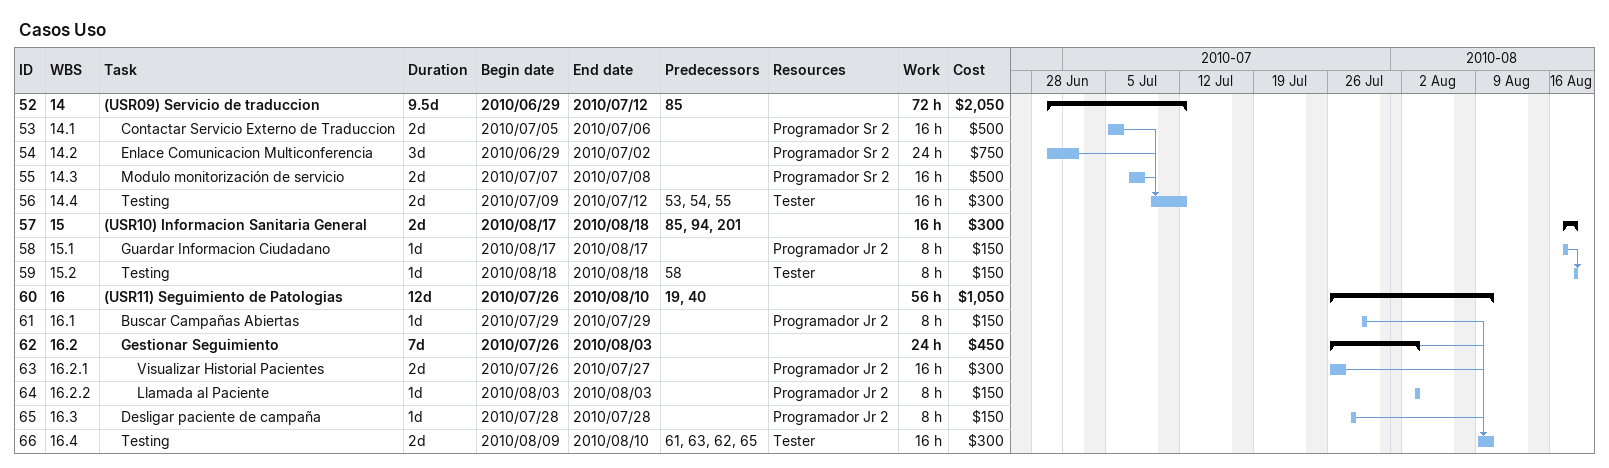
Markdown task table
Casos Uso

| ID | WBS | Task | Duration | Start | Finish | Predecessors | Resources | Work (h) | Cost ($) |
|---|---|---|---|---|---|---|---|---|---|
| 52 | 14 | **(USR09) Servicio de traduccion** | 9.5d | 2010-06-29 | 2010-07-12 | 85 |  | 72 | 2050 |
| 53 | 14.1 | Contactar Servicio Externo de Traduccion | 2d | 2010-07-05 | 2010-07-06 |  | Programador Sr 2 | 16 | 500 |
| 54 | 14.2 | Enlace Comunicacion Multiconferencia | 3d | 2010-06-29 | 2010-07-02 |  | Programador Sr 2 | 24 | 750 |
| 55 | 14.3 | Modulo monitorización de servicio | 2d | 2010-07-07 | 2010-07-08 |  | Programador Sr 2 | 16 | 500 |
| 56 | 14.4 | Testing | 2d | 2010-07-09 | 2010-07-12 | 53, 54, 55 | Tester | 16 | 300 |
| 57 | 15 | **(USR10) Informacion Sanitaria General** | 2d | 2010-08-17 | 2010-08-18 | 85, 94, 201 |  | 16 | 300 |
| 58 | 15.1 | Guardar Informacion Ciudadano | 1d | 2010-08-17 | 2010-08-17 |  | Programador Jr 2 | 8 | 150 |
| 59 | 15.2 | Testing | 1d | 2010-08-18 | 2010-08-18 | 58 | Tester | 8 | 150 |
| 60 | 16 | **(USR11) Seguimiento de Patologias** | 12d | 2010-07-26 | 2010-08-10 | 19, 40 |  | 56 | 1050 |
| 61 | 16.1 | Buscar Campañas Abiertas | 1d | 2010-07-29 | 2010-07-29 |  | Programador Jr 2 | 8 | 150 |
| 62 | 16.2 | **Gestionar Seguimiento** | 7d | 2010-07-26 | 2010-08-03 |  |  | 24 | 450 |
| 63 | 16.2.1 | Visualizar Historial Pacientes | 2d | 2010-07-26 | 2010-07-27 |  | Programador Jr 2 | 16 | 300 |
| 64 | 16.2.2 | Llamada al Paciente | 1d | 2010-08-03 | 2010-08-03 |  | Programador Jr 2 | 8 | 150 |
| 65 | 16.3 | Desligar paciente de campaña | 1d | 2010-07-28 | 2010-07-28 |  | Programador Jr 2 | 8 | 150 |
| 66 | 16.4 | Testing | 2d | 2010-08-09 | 2010-08-10 | 61, 63, 62, 65 | Tester | 16 | 300 |
